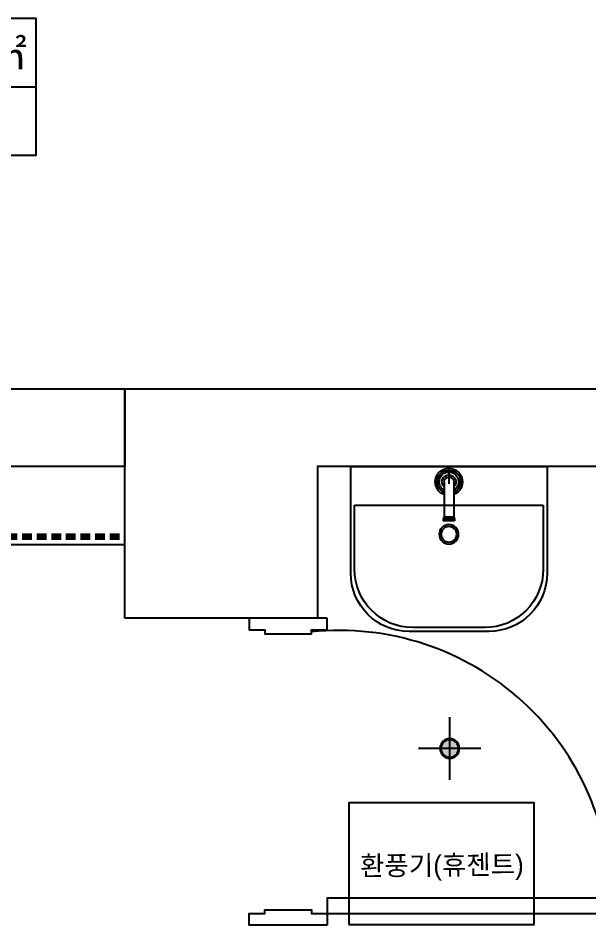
# Model space of a CAD drawing. Header units: millimetres. Extents: x 744 to 27144, y 914 to 19934.
# Drawn here: x 16296 to 17764, y 13556 to 15889 of the extents above; entities that cross this region are included whole.
import ezdxf
from ezdxf.enums import TextEntityAlignment as Align

# ---------------------------------------------------------------- set-up
doc = ezdxf.new("R2010")
doc.units = ezdxf.units.MM
doc.header["$LTSCALE"] = 10
doc.linetypes.add('HIDDEN', pattern=[0.375, 0.25, -0.125])
for name, color, linetype in [('0-ELC TEXT', 7, 'Continuous'), ('03-TEXT', 3, 'Continuous'), ('07-DIM WAL', 5, 'Continuous'), ('CO-BATH', 6, 'Continuous'), ('CO-DO-FR', 7, 'Continuous'), ('CO-DOOR', 8, 'Continuous'), ('RC-LIGHT', 7, 'Continuous'), ('가구', 6, 'Continuous'), ('외부벽체선', 2, 'Continuous'), ('창호', 4, 'Continuous')]:
    doc.layers.add(name, color=color, linetype=linetype)
doc.styles.add('차영규', font='조선일보명조.ttf')

# ---------------------------------------------------------------- blocks, each defined once
blk = doc.blocks.new('BUDDDD')
at = {"layer": 'CO-DO-FR'}
for points in [[(17090.4, 14345.1), (16890.4, 14345.1), (16890.4, 14315.1), (16930.4, 14315.1), (16930.4, 14305.1), (17050.4, 14305.1), (17050.4, 14315.1), (17090.4, 14315.1), (17090.4, 14345.1)], [(17090.4, 13555.1), (16890.4, 13555.1), (16890.4, 13585.1), (16930.4, 13585.1), (16930.4, 13595.1), (17050.4, 13595.1), (17050.4, 13585.1), (17090.4, 13585.1), (17090.4, 13555.1)]]:
    blk.add_lwpolyline(points, close=True, dxfattribs=at)
at = {"layer": 'CO-DOOR'}
blk.add_lwpolyline([(17820.4, 13625.1), (17090.4, 13625.1), (17090.4, 13585.1), (17820.4, 13585.1)], close=True, dxfattribs=at)
blk.add_arc((17121.8, 13615.1), 698.7, 359.1799, 95.8666, dxfattribs=at)
at = {"layer": '외부벽체선'}
blk.add_lwpolyline([(16570.4, 14345.1), (16570.4, 14935.1), (18835.8, 14935.1), (18835.8, 14068.1), (18541, 14068.1), (18541, 14735.1), (17066, 14735.1), (17066, 14345.1), (16570.4, 14345.1)], dxfattribs=at)
at = {"layer": '창호'}
blk.add_lwpolyline([(14431.4, 14935.1), (16570.4, 14935.1), (16570.4, 14735.1), (14431.4, 14735.1)], close=True, dxfattribs=at)
blk = doc.blocks.new('B-003')
blk.add_line((0, 0), (0, -44.1))
at = {"layer": 'CO-BATH'}
for p, q in [((-252.5, 0), (-252.5, -274.1)), ((252.5, 0), (-252.5, 0)), ((252.5, -274.1), (252.5, 0)), ((-102.5, -424.1), (102.5, -424.1))]:
    blk.add_line(p, q, dxfattribs=at)
at = {"layer": 'CO-BATH', "color": 8}
for p, q in [((-12.5, -39.1), (-12.5, -129.6)), ((12.5, -39.1), (12.5, -129.6)), ((-242.5, -99.1), (-242.5, -264.1)), ((242.5, -99.1), (-242.5, -99.1)), ((242.5, -264.1), (242.5, -99.1)), ((-14.5, -134.6), (-14.5, -139.6)), ((-14.5, -139.6), (14.5, -139.6)), ((-13.5, -129.6), (-13.5, -134.6)), ((13.5, -129.6), (13.5, -134.6)), ((14.5, -134.6), (14.5, -139.6)), ((-92.5, -414.1), (92.5, -414.1))]:
    blk.add_line(p, q, dxfattribs=at)
at = {"layer": 'CO-BATH', "color": 251}
for p, q in [((-14.5, -134.6), (14.5, -134.6)), ((-13.5, -129.6), (13.5, -129.6))]:
    blk.add_line(p, q, dxfattribs=at)
at = {"layer": 'CO-BATH', "color": 8}
blk.add_circle((0, -174.1), 25, dxfattribs=at)
at = {"layer": 'CO-BATH', "color": 251}
blk.add_circle((0, -174.1), 20, dxfattribs=at)
at = {"layer": 'CO-BATH', "color": 8}
for centre, radius, start, end in [((0, -39.1), 35, 290.9248, 249.0751), ((0, -39.1), 12.5, 360, 180), ((-92.5, -264.1), 150, 180, 270), ((92.5, -264.1), 150, 270, 0)]:
    blk.add_arc(centre, radius, start, end, dxfattribs=at)
at = {"layer": 'CO-BATH', "color": 251}
for radius, start, end in [(30, 294.6243, 245.3757), (25, 300, 240), (18, 313.9829, 226.017)]:
    blk.add_arc((0, -39.1), radius, start, end, dxfattribs=at)
at = {"layer": 'CO-BATH'}
for centre, start, end in [((-102.5, -274.1), 180, 270), ((102.5, -274.1), 270, 0)]:
    blk.add_arc(centre, 150, start, end, dxfattribs=at)
blk = doc.blocks.new('1')
at = {"linetype": 'Continuous'}
h = blk.add_hatch(color=4, dxfattribs=at)
h.dxf.hatch_style = 1
edge = h.paths.add_edge_path()
edge.add_arc((11539653.5, -14273503.8), 37.5, 0, 360)
at = {"color": 1, "linetype": 'Continuous'}
for p, q in [((11539653.5, -14273637.1), (11539653.5, -14273370.5)), ((11539520.2, -14273503.8), (11539786.8, -14273503.8))]:
    blk.add_line(p, q, dxfattribs=at)
at = {"color": 4, "linetype": 'Continuous'}
for radius in [41.5, 37.5]:
    blk.add_circle((11539653.5, -14273503.8), radius, dxfattribs=at)

msp = doc.modelspace()

# ---------------------------------------------------------------- linework, layer by layer
at = {"layer": '0-ELC TEXT'}
msp.add_line((15916.6, 15712), (16341.3, 15712), dxfattribs=at)
msp.add_lwpolyline([(14696.6, 15888.8), (16341.3, 15888.8), (16341.3, 15535.1), (14696.6, 15535.1)], close=True, dxfattribs=at)
at = {"layer": 'Defpoints'}
msp.add_lwpolyline([(14431.4, 14535.1), (16570.4, 14535.1)], dxfattribs=at)
at = {"layer": '가구', "color": 1, "linetype": 'HIDDEN', "lineweight": 120, "ltscale": 10}
msp.add_line((14431.4, 14555.1), (16570.4, 14555.1), dxfattribs=at)
at = {"layer": '가구'}
msp.add_lwpolyline([(17146.4, 13557.5), (17623.4, 13557.5), (17623.4, 13870.5), (17146.4, 13870.5)], close=True, dxfattribs=at)

# ---------------------------------------------------------------- block references
at = {"layer": '07-DIM WAL', "xscale": -1}
msp.add_blockref('B-003', (17403.8, 14735.1), dxfattribs=at)
at = {"layer": 'RC-LIGHT', "xscale": -0.6024096385271789, "yscale": 0.6024096385271789, "zscale": 0.6024096385271789}
msp.add_blockref('1', (6969004.5, 8612506.2), dxfattribs=at)
at = {"layer": '창호'}
msp.add_blockref('BUDDDD', (0, 0), dxfattribs=at)

# ---------------------------------------------------------------- texts
at = {"layer": '0-ELC TEXT', "style": '차영규'}
msp.add_text('환풍기(휴젠트)', height=50, rotation=0.5567, dxfattribs=at).set_placement((17175.6, 13683.1))
at = {"layer": '03-TEXT', "style": '차영규'}
msp.add_text('17.55㎡', height=75, dxfattribs=at).set_placement((16142.2, 15757.1), align=Align.CENTER)

doc.saveas('drawing.dxf')
